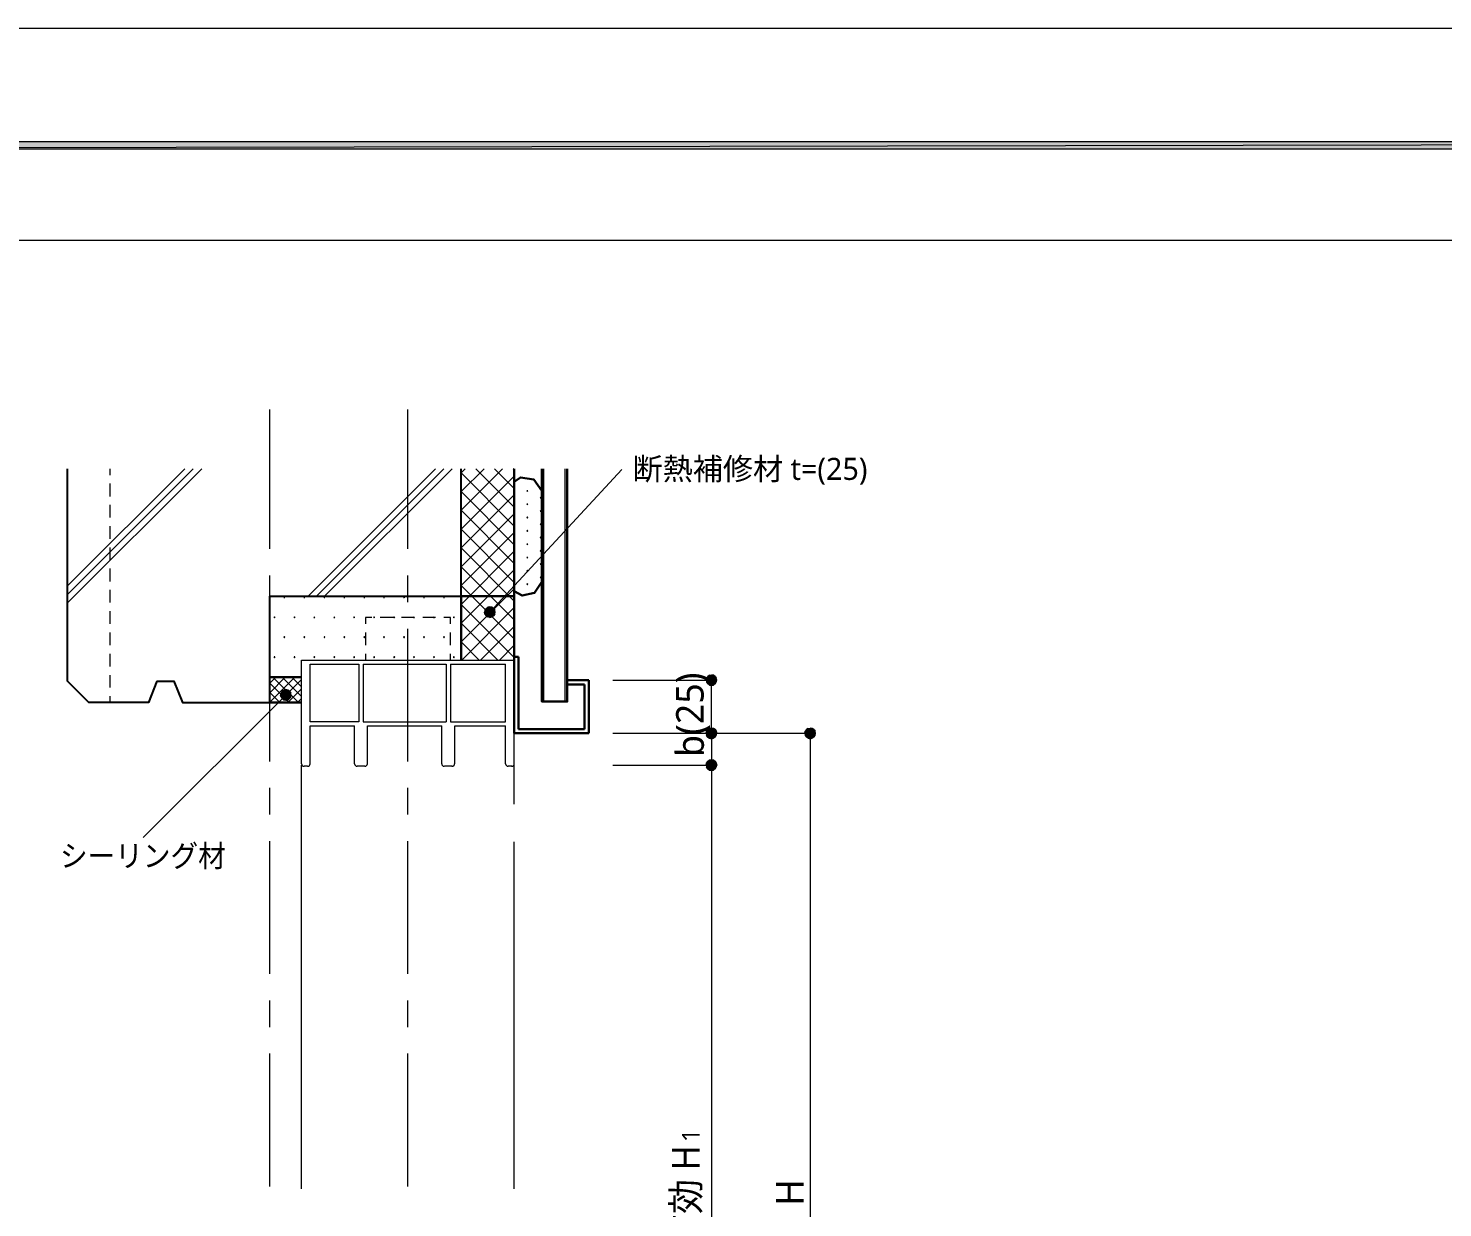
# Model space of a CAD drawing. Header units: millimetres. Extents: x 0 to 420, y 0 to 297.
# Drawn here: x 79.2 to 212.2, y 186 to 297 of the extents above; entities that cross this region are included whole.
import ezdxf
from ezdxf.enums import TextEntityAlignment as Align

# ---------------------------------------------------------------- set-up
doc = ezdxf.new("R2010")
doc.units = ezdxf.units.MM
doc.styles.add('kst32b', font='NotoSansJP-Variable.ttf')

msp = doc.modelspace()

# ---------------------------------------------------------------- hatches: boundary and pattern name
h = msp.add_hatch(color=7)
h.paths.add_polyline_path([(394.17, 285.62), (394.17, 286.32), (26.18, 285.62), (394.17, 285.62)])
h.paths.add_polyline_path([(394.17, 286.32), (26.18, 285.62), (26.18, 286.32), (394.17, 286.32)])
for points in [[(126.15, 253.47), (126.13, 253.45), (126.11, 253.43), (126.13, 253.41), (126.15, 253.39), (126.17, 253.41), (126.2, 253.43), (126.17, 253.45), (126.15, 253.47)], [(127.4, 252.84), (127.38, 252.81), (127.36, 252.79), (127.38, 252.77), (127.4, 252.75), (127.42, 252.77), (127.44, 252.79), (127.42, 252.81), (127.4, 252.84)], [(126.15, 252.22), (126.13, 252.2), (126.11, 252.18), (126.13, 252.16), (126.15, 252.14), (126.17, 252.16), (126.2, 252.18), (126.17, 252.2), (126.15, 252.22)], [(127.4, 251.59), (127.38, 251.57), (127.36, 251.54), (127.38, 251.52), (127.4, 251.5), (127.42, 251.52), (127.44, 251.54), (127.42, 251.57), (127.4, 251.59)], [(126.15, 250.97), (126.13, 250.95), (126.11, 250.93), (126.13, 250.91), (126.15, 250.89), (126.17, 250.91), (126.2, 250.93), (126.17, 250.95), (126.15, 250.97)], [(127.4, 250.34), (127.38, 250.32), (127.36, 250.3), (127.38, 250.27), (127.4, 250.25), (127.42, 250.27), (127.44, 250.3), (127.42, 250.32), (127.4, 250.34)], [(126.15, 249.72), (126.13, 249.7), (126.11, 249.68), (126.13, 249.66), (126.15, 249.64), (126.17, 249.66), (126.2, 249.68), (126.17, 249.7), (126.15, 249.72)], [(127.4, 249.09), (127.38, 249.07), (127.36, 249.05), (127.38, 249.03), (127.4, 249), (127.42, 249.03), (127.44, 249.05), (127.42, 249.07), (127.4, 249.09)], [(126.15, 248.45), (126.13, 248.43), (126.11, 248.41), (126.13, 248.39), (126.15, 248.37), (126.17, 248.39), (126.2, 248.41), (126.17, 248.43), (126.15, 248.45)], [(127.4, 247.84), (127.38, 247.82), (127.36, 247.8), (127.38, 247.78), (127.4, 247.76), (127.42, 247.78), (127.44, 247.8), (127.42, 247.82), (127.4, 247.84)], [(126.15, 247.21), (126.13, 247.18), (126.11, 247.16), (126.13, 247.14), (126.15, 247.12), (126.17, 247.14), (126.2, 247.16), (126.17, 247.18), (126.15, 247.21)], [(127.4, 246.59), (127.38, 246.57), (127.36, 246.55), (127.38, 246.53), (127.4, 246.51), (127.42, 246.53), (127.44, 246.55), (127.42, 246.57), (127.4, 246.59)], [(126.15, 245.96), (126.13, 245.94), (126.11, 245.91), (126.13, 245.89), (126.15, 245.87), (126.17, 245.89), (126.2, 245.91), (126.17, 245.94), (126.15, 245.96)], [(127.4, 245.34), (127.38, 245.32), (127.36, 245.3), (127.38, 245.28), (127.4, 245.26), (127.42, 245.28), (127.44, 245.3), (127.42, 245.32), (127.4, 245.34)], [(103.29, 243.46), (103.27, 243.44), (103.25, 243.42), (103.27, 243.4), (103.29, 243.37), (103.31, 243.4), (103.34, 243.42), (103.31, 243.44), (103.29, 243.46)], [(105.18, 243.46), (105.16, 243.44), (105.13, 243.42), (105.16, 243.4), (105.18, 243.37), (105.2, 243.4), (105.22, 243.42), (105.2, 243.44), (105.18, 243.46)], [(107.06, 243.46), (107.04, 243.44), (107.02, 243.42), (107.04, 243.4), (107.06, 243.37), (107.08, 243.4), (107.1, 243.42), (107.08, 243.44), (107.06, 243.46)], [(108.92, 243.46), (108.9, 243.44), (108.88, 243.42), (108.9, 243.4), (108.92, 243.37), (108.94, 243.4), (108.97, 243.42), (108.94, 243.44), (108.92, 243.46)], [(110.81, 243.46), (110.79, 243.44), (110.77, 243.42), (110.79, 243.4), (110.81, 243.37), (110.83, 243.4), (110.85, 243.42), (110.83, 243.44), (110.81, 243.46)], [(112.67, 243.46), (112.65, 243.44), (112.63, 243.42), (112.65, 243.4), (112.67, 243.37), (112.69, 243.4), (112.71, 243.42), (112.69, 243.44), (112.67, 243.46)], [(114.55, 243.46), (114.53, 243.44), (114.51, 243.42), (114.53, 243.4), (114.55, 243.37), (114.58, 243.4), (114.6, 243.42), (114.58, 243.44), (114.55, 243.46)], [(116.42, 243.46), (116.4, 243.44), (116.37, 243.42), (116.4, 243.4), (116.42, 243.37), (116.44, 243.4), (116.46, 243.42), (116.44, 243.44), (116.42, 243.46)], [(118.3, 243.46), (118.28, 243.44), (118.26, 243.42), (118.28, 243.4), (118.3, 243.37), (118.32, 243.4), (118.34, 243.42), (118.32, 243.44), (118.3, 243.46)], [(126.15, 244.71), (126.13, 244.69), (126.11, 244.67), (126.13, 244.64), (126.15, 244.62), (126.17, 244.64), (126.2, 244.67), (126.17, 244.69), (126.15, 244.71)], [(122.81, 242.49), (122.62, 242.53), (122.62, 242.02), (122.81, 242.49)], [(102.36, 241.58), (102.34, 241.55), (102.32, 241.53), (102.34, 241.51), (102.36, 241.49), (102.38, 241.51), (102.4, 241.53), (102.38, 241.55), (102.36, 241.58)], [(104.25, 241.58), (104.22, 241.55), (104.2, 241.53), (104.22, 241.51), (104.25, 241.49), (104.27, 241.51), (104.29, 241.53), (104.27, 241.55), (104.25, 241.58)], [(106.11, 241.58), (106.09, 241.55), (106.07, 241.53), (106.09, 241.51), (106.11, 241.49), (106.13, 241.51), (106.15, 241.53), (106.13, 241.55), (106.11, 241.58)], [(107.99, 241.58), (107.97, 241.55), (107.95, 241.53), (107.97, 241.51), (107.99, 241.49), (108.01, 241.51), (108.03, 241.53), (108.01, 241.55), (107.99, 241.58)], [(109.86, 241.58), (109.83, 241.55), (109.81, 241.53), (109.83, 241.51), (109.86, 241.49), (109.88, 241.51), (109.9, 241.53), (109.88, 241.55), (109.86, 241.58)], [(111.74, 241.58), (111.72, 241.55), (111.7, 241.53), (111.72, 241.51), (111.74, 241.49), (111.76, 241.51), (111.78, 241.53), (111.76, 241.55), (111.74, 241.58)], [(113.62, 241.58), (113.6, 241.55), (113.58, 241.53), (113.6, 241.51), (113.62, 241.49), (113.64, 241.51), (113.67, 241.53), (113.64, 241.55), (113.62, 241.58)], [(115.49, 241.58), (115.46, 241.55), (115.44, 241.53), (115.46, 241.51), (115.49, 241.49), (115.51, 241.51), (115.53, 241.53), (115.51, 241.55), (115.49, 241.58)], [(117.37, 241.58), (117.35, 241.55), (117.33, 241.53), (117.35, 241.51), (117.37, 241.49), (117.39, 241.51), (117.41, 241.53), (117.39, 241.55), (117.37, 241.58)], [(119.23, 241.58), (119.21, 241.55), (119.19, 241.53), (119.21, 241.51), (119.23, 241.49), (119.25, 241.51), (119.27, 241.53), (119.25, 241.55), (119.23, 241.58)], [(103.29, 239.71), (103.27, 239.69), (103.25, 239.67), (103.27, 239.65), (103.29, 239.63), (103.31, 239.65), (103.34, 239.67), (103.31, 239.69), (103.29, 239.71)], [(105.18, 239.71), (105.16, 239.69), (105.13, 239.67), (105.16, 239.65), (105.18, 239.63), (105.2, 239.65), (105.22, 239.67), (105.2, 239.69), (105.18, 239.71)], [(107.06, 239.71), (107.04, 239.69), (107.02, 239.67), (107.04, 239.65), (107.06, 239.63), (107.08, 239.65), (107.1, 239.67), (107.08, 239.69), (107.06, 239.71)], [(108.92, 239.71), (108.9, 239.69), (108.88, 239.67), (108.9, 239.65), (108.92, 239.63), (108.94, 239.65), (108.97, 239.67), (108.94, 239.69), (108.92, 239.71)], [(110.81, 239.71), (110.79, 239.69), (110.77, 239.67), (110.79, 239.65), (110.81, 239.63), (110.83, 239.65), (110.85, 239.67), (110.83, 239.69), (110.81, 239.71)], [(112.67, 239.71), (112.65, 239.69), (112.63, 239.67), (112.65, 239.65), (112.67, 239.63), (112.69, 239.65), (112.71, 239.67), (112.69, 239.69), (112.67, 239.71)], [(114.55, 239.71), (114.53, 239.69), (114.51, 239.67), (114.53, 239.65), (114.55, 239.63), (114.58, 239.65), (114.6, 239.67), (114.58, 239.69), (114.55, 239.71)], [(116.42, 239.71), (116.4, 239.69), (116.37, 239.67), (116.4, 239.65), (116.42, 239.63), (116.44, 239.65), (116.46, 239.67), (116.44, 239.69), (116.42, 239.71)], [(118.3, 239.71), (118.28, 239.69), (118.26, 239.67), (118.28, 239.65), (118.3, 239.63), (118.32, 239.65), (118.34, 239.67), (118.32, 239.69), (118.3, 239.71)], [(102.36, 237.83), (102.34, 237.81), (102.32, 237.79), (102.34, 237.77), (102.36, 237.74), (102.38, 237.77), (102.4, 237.79), (102.38, 237.81), (102.36, 237.83)], [(104.25, 237.83), (104.22, 237.81), (104.2, 237.79), (104.22, 237.77), (104.25, 237.74), (104.27, 237.77), (104.29, 237.79), (104.27, 237.81), (104.25, 237.83)], [(106.11, 237.83), (106.09, 237.81), (106.07, 237.79), (106.09, 237.77), (106.11, 237.74), (106.13, 237.77), (106.15, 237.79), (106.13, 237.81), (106.11, 237.83)], [(107.99, 237.83), (107.97, 237.81), (107.95, 237.79), (107.97, 237.77), (107.99, 237.74), (108.01, 237.77), (108.03, 237.79), (108.01, 237.81), (107.99, 237.83)], [(109.86, 237.83), (109.83, 237.81), (109.81, 237.79), (109.83, 237.77), (109.86, 237.74), (109.88, 237.77), (109.9, 237.79), (109.88, 237.81), (109.86, 237.83)], [(111.74, 237.83), (111.72, 237.81), (111.7, 237.79), (111.72, 237.77), (111.74, 237.74), (111.76, 237.77), (111.78, 237.79), (111.76, 237.81), (111.74, 237.83)], [(113.62, 237.83), (113.6, 237.81), (113.58, 237.79), (113.6, 237.77), (113.62, 237.74), (113.64, 237.77), (113.67, 237.79), (113.64, 237.81), (113.62, 237.83)], [(115.49, 237.83), (115.46, 237.81), (115.44, 237.79), (115.46, 237.77), (115.49, 237.74), (115.51, 237.77), (115.53, 237.79), (115.51, 237.81), (115.49, 237.83)], [(117.37, 237.83), (117.35, 237.81), (117.33, 237.79), (117.35, 237.77), (117.37, 237.74), (117.39, 237.77), (117.41, 237.79), (117.39, 237.81), (117.37, 237.83)], [(119.23, 237.83), (119.21, 237.81), (119.19, 237.79), (119.21, 237.77), (119.23, 237.74), (119.25, 237.77), (119.27, 237.79), (119.25, 237.81), (119.23, 237.83)], [(143.91, 235.44), (143.95, 235.63), (143.45, 235.63), (143.91, 235.44)], [(103.61, 234.7), (103.42, 234.74), (103.42, 234.23), (103.61, 234.7)], [(143.26, 230.17), (143.45, 230.12), (143.45, 230.63), (143.26, 230.17)], [(143.91, 230.42), (143.95, 230.63), (143.45, 230.63), (143.91, 230.42)], [(153.2, 230.42), (153.25, 230.63), (152.74, 230.63), (153.2, 230.42)], [(143.26, 227.16), (143.45, 227.12), (143.45, 227.63), (143.26, 227.16)], [(143.26, 227.16), (143.45, 227.12), (143.45, 227.63), (143.26, 227.16)], [(143.91, 227.44), (143.95, 227.63), (143.45, 227.63), (143.91, 227.44)]]:
    msp.add_hatch(color=7).paths.add_polyline_path(points)
h = msp.add_hatch(color=7)
h.paths.add_polyline_path([(122.15, 242.21), (122.11, 242.02), (122.62, 242.02), (122.15, 242.21)])
h.paths.add_polyline_path([(122.11, 242.02), (122.62, 242.02), (122.15, 241.83), (122.11, 242.02)])
h.paths.add_polyline_path([(122.62, 242.02), (122.15, 241.83), (122.26, 241.68), (122.62, 242.02)])
h = msp.add_hatch(color=7)
h.paths.add_polyline_path([(122.62, 242.53), (122.43, 242.49), (122.62, 242.02), (122.62, 242.53)])
h.paths.add_polyline_path([(122.43, 242.49), (122.62, 242.02), (122.26, 242.38), (122.43, 242.49)])
h.paths.add_polyline_path([(122.62, 242.02), (122.26, 242.38), (122.15, 242.21), (122.62, 242.02)])
h = msp.add_hatch(color=7)
h.paths.add_polyline_path([(123.11, 242.02), (123.08, 242.21), (122.62, 242.02), (123.11, 242.02)])
h.paths.add_polyline_path([(123.08, 242.21), (122.62, 242.02), (122.96, 242.38), (123.08, 242.21)])
h.paths.add_polyline_path([(122.62, 242.02), (122.96, 242.38), (122.81, 242.49), (122.62, 242.02)])
h = msp.add_hatch(color=7)
h.paths.add_polyline_path([(122.26, 241.68), (122.43, 241.58), (122.62, 242.02), (122.26, 241.68)])
h.paths.add_polyline_path([(122.43, 241.58), (122.62, 242.02), (122.62, 241.53), (122.43, 241.58)])
h.paths.add_polyline_path([(122.62, 242.02), (122.62, 241.53), (122.81, 241.58), (122.62, 242.02)])
h = msp.add_hatch(color=7)
h.paths.add_polyline_path([(122.81, 241.58), (122.96, 241.68), (122.62, 242.02), (122.81, 241.58)])
h.paths.add_polyline_path([(122.96, 241.68), (122.62, 242.02), (123.08, 241.83), (122.96, 241.68)])
h.paths.add_polyline_path([(122.62, 242.02), (123.08, 241.83), (123.11, 242.02), (122.62, 242.02)])
h = msp.add_hatch(color=7)
h.paths.add_polyline_path([(143.11, 235.97), (143, 235.82), (143.45, 235.63), (143.11, 235.97)])
h.paths.add_polyline_path([(143, 235.82), (143.45, 235.63), (142.96, 235.63), (143, 235.82)])
h.paths.add_polyline_path([(143.45, 235.63), (142.96, 235.63), (143, 235.44), (143.45, 235.63)])
h = msp.add_hatch(color=7)
h.paths.add_polyline_path([(143, 235.44), (143.11, 235.27), (143.45, 235.63), (143, 235.44)])
h.paths.add_polyline_path([(143.11, 235.27), (143.45, 235.63), (143.26, 235.16), (143.11, 235.27)])
h.paths.add_polyline_path([(143.45, 235.63), (143.26, 235.16), (143.45, 235.12), (143.45, 235.63)])
h = msp.add_hatch(color=7)
h.paths.add_polyline_path([(143.66, 236.09), (143.45, 236.11), (143.45, 235.63), (143.66, 236.09)])
h.paths.add_polyline_path([(143.45, 236.11), (143.45, 235.63), (143.26, 236.09), (143.45, 236.11)])
h.paths.add_polyline_path([(143.45, 235.63), (143.26, 236.09), (143.11, 235.97), (143.45, 235.63)])
h = msp.add_hatch(color=7)
h.paths.add_polyline_path([(143.95, 235.63), (143.91, 235.82), (143.45, 235.63), (143.95, 235.63)])
h.paths.add_polyline_path([(143.91, 235.82), (143.45, 235.63), (143.81, 235.97), (143.91, 235.82)])
h.paths.add_polyline_path([(143.45, 235.63), (143.81, 235.97), (143.66, 236.09), (143.45, 235.63)])
h = msp.add_hatch(color=7)
h.paths.add_polyline_path([(143.45, 235.12), (143.66, 235.16), (143.45, 235.63), (143.45, 235.12)])
h.paths.add_polyline_path([(143.66, 235.16), (143.45, 235.63), (143.81, 235.27), (143.66, 235.16)])
h.paths.add_polyline_path([(143.45, 235.63), (143.81, 235.27), (143.91, 235.44), (143.45, 235.63)])
h = msp.add_hatch(color=7)
h.paths.add_polyline_path([(102.98, 234.42), (102.93, 234.23), (103.42, 234.23), (102.98, 234.42)])
h.paths.add_polyline_path([(102.93, 234.23), (103.42, 234.23), (102.98, 234.04), (102.93, 234.23)])
h.paths.add_polyline_path([(103.42, 234.23), (102.98, 234.04), (103.08, 233.89), (103.42, 234.23)])
h = msp.add_hatch(color=7)
h.paths.add_polyline_path([(103.42, 234.74), (103.23, 234.7), (103.42, 234.23), (103.42, 234.74)])
h.paths.add_polyline_path([(103.23, 234.7), (103.42, 234.23), (103.08, 234.59), (103.23, 234.7)])
h.paths.add_polyline_path([(103.42, 234.23), (103.08, 234.59), (102.98, 234.42), (103.42, 234.23)])
h = msp.add_hatch(color=7)
h.paths.add_polyline_path([(103.08, 233.89), (103.23, 233.76), (103.42, 234.23), (103.08, 233.89)])
h.paths.add_polyline_path([(103.23, 233.76), (103.42, 234.23), (103.42, 233.74), (103.23, 233.76)])
h.paths.add_polyline_path([(103.42, 234.23), (103.42, 233.74), (103.61, 233.76), (103.42, 234.23)])
h = msp.add_hatch(color=7)
h.paths.add_polyline_path([(103.93, 234.23), (103.89, 234.42), (103.42, 234.23), (103.93, 234.23)])
h.paths.add_polyline_path([(103.89, 234.42), (103.42, 234.23), (103.78, 234.59), (103.89, 234.42)])
h.paths.add_polyline_path([(103.42, 234.23), (103.78, 234.59), (103.61, 234.7), (103.42, 234.23)])
h = msp.add_hatch(color=7)
h.paths.add_polyline_path([(103.61, 233.76), (103.78, 233.89), (103.42, 234.23), (103.61, 233.76)])
h.paths.add_polyline_path([(103.78, 233.89), (103.42, 234.23), (103.89, 234.04), (103.78, 233.89)])
h.paths.add_polyline_path([(103.42, 234.23), (103.89, 234.04), (103.93, 234.23), (103.42, 234.23)])
h = msp.add_hatch(color=7)
h.paths.add_polyline_path([(143.26, 231.08), (143.11, 230.97), (143.45, 230.63), (143.26, 231.08)])
h.paths.add_polyline_path([(143.11, 230.97), (143.45, 230.63), (143, 230.82), (143.11, 230.97)])
h.paths.add_polyline_path([(143.45, 230.63), (143, 230.82), (142.96, 230.63), (143.45, 230.63)])
h = msp.add_hatch(color=7)
h.paths.add_polyline_path([(143.11, 230.97), (143, 230.82), (143.45, 230.63), (143.11, 230.97)])
h.paths.add_polyline_path([(143, 230.82), (143.45, 230.63), (142.96, 230.63), (143, 230.82)])
h.paths.add_polyline_path([(143.45, 230.63), (142.96, 230.63), (143, 230.42), (143.45, 230.63)])
h = msp.add_hatch(color=7)
h.paths.add_polyline_path([(142.96, 230.63), (143, 230.42), (143.45, 230.63), (142.96, 230.63)])
h.paths.add_polyline_path([(143, 230.42), (143.45, 230.63), (143.11, 230.27), (143, 230.42)])
h.paths.add_polyline_path([(143.45, 230.63), (143.11, 230.27), (143.26, 230.17), (143.45, 230.63)])
h = msp.add_hatch(color=7)
h.paths.add_polyline_path([(143, 230.42), (143.11, 230.27), (143.45, 230.63), (143, 230.42)])
h.paths.add_polyline_path([(143.11, 230.27), (143.45, 230.63), (143.26, 230.17), (143.11, 230.27)])
h.paths.add_polyline_path([(143.45, 230.63), (143.26, 230.17), (143.45, 230.12), (143.45, 230.63)])
h = msp.add_hatch(color=7)
h.paths.add_polyline_path([(143.66, 231.08), (143.45, 231.12), (143.45, 230.63), (143.66, 231.08)])
h.paths.add_polyline_path([(143.45, 231.12), (143.45, 230.63), (143.26, 231.08), (143.45, 231.12)])
h.paths.add_polyline_path([(143.45, 230.63), (143.26, 231.08), (143.11, 230.97), (143.45, 230.63)])
h = msp.add_hatch(color=7)
h.paths.add_polyline_path([(143.81, 230.97), (143.66, 231.08), (143.45, 230.63), (143.81, 230.97)])
h.paths.add_polyline_path([(143.66, 231.08), (143.45, 230.63), (143.45, 231.12), (143.66, 231.08)])
h.paths.add_polyline_path([(143.45, 230.63), (143.45, 231.12), (143.26, 231.08), (143.45, 230.63)])
h = msp.add_hatch(color=7)
h.paths.add_polyline_path([(143.95, 230.63), (143.91, 230.82), (143.45, 230.63), (143.95, 230.63)])
h.paths.add_polyline_path([(143.91, 230.82), (143.45, 230.63), (143.81, 230.97), (143.91, 230.82)])
h.paths.add_polyline_path([(143.45, 230.63), (143.81, 230.97), (143.66, 231.08), (143.45, 230.63)])
h = msp.add_hatch(color=7)
h.paths.add_polyline_path([(143.91, 230.42), (143.95, 230.63), (143.45, 230.63), (143.91, 230.42)])
h.paths.add_polyline_path([(143.95, 230.63), (143.45, 230.63), (143.91, 230.82), (143.95, 230.63)])
h.paths.add_polyline_path([(143.45, 230.63), (143.91, 230.82), (143.81, 230.97), (143.45, 230.63)])
h = msp.add_hatch(color=7)
h.paths.add_polyline_path([(143.45, 230.12), (143.66, 230.17), (143.45, 230.63), (143.45, 230.12)])
h.paths.add_polyline_path([(143.66, 230.17), (143.45, 230.63), (143.81, 230.27), (143.66, 230.17)])
h.paths.add_polyline_path([(143.45, 230.63), (143.81, 230.27), (143.91, 230.42), (143.45, 230.63)])
h = msp.add_hatch(color=7)
h.paths.add_polyline_path([(143.45, 230.12), (143.66, 230.17), (143.45, 230.63), (143.45, 230.12)])
h.paths.add_polyline_path([(143.66, 230.17), (143.45, 230.63), (143.81, 230.27), (143.66, 230.17)])
h.paths.add_polyline_path([(143.45, 230.63), (143.81, 230.27), (143.91, 230.42), (143.45, 230.63)])
h = msp.add_hatch(color=7)
h.paths.add_polyline_path([(152.4, 230.97), (152.27, 230.82), (152.74, 230.63), (152.4, 230.97)])
h.paths.add_polyline_path([(152.27, 230.82), (152.74, 230.63), (152.25, 230.63), (152.27, 230.82)])
h.paths.add_polyline_path([(152.74, 230.63), (152.25, 230.63), (152.27, 230.42), (152.74, 230.63)])
h = msp.add_hatch(color=7)
h.paths.add_polyline_path([(152.27, 230.42), (152.4, 230.27), (152.74, 230.63), (152.27, 230.42)])
h.paths.add_polyline_path([(152.4, 230.27), (152.74, 230.63), (152.55, 230.17), (152.4, 230.27)])
h.paths.add_polyline_path([(152.74, 230.63), (152.55, 230.17), (152.74, 230.12), (152.74, 230.63)])
h = msp.add_hatch(color=7)
h.paths.add_polyline_path([(152.93, 231.08), (152.74, 231.12), (152.74, 230.63), (152.93, 231.08)])
h.paths.add_polyline_path([(152.74, 231.12), (152.74, 230.63), (152.55, 231.08), (152.74, 231.12)])
h.paths.add_polyline_path([(152.74, 230.63), (152.55, 231.08), (152.4, 230.97), (152.74, 230.63)])
h = msp.add_hatch(color=7)
h.paths.add_polyline_path([(153.25, 230.63), (153.2, 230.82), (152.74, 230.63), (153.25, 230.63)])
h.paths.add_polyline_path([(153.2, 230.82), (152.74, 230.63), (153.1, 230.97), (153.2, 230.82)])
h.paths.add_polyline_path([(152.74, 230.63), (153.1, 230.97), (152.93, 231.08), (152.74, 230.63)])
h = msp.add_hatch(color=7)
h.paths.add_polyline_path([(152.74, 230.12), (152.93, 230.17), (152.74, 230.63), (152.74, 230.12)])
h.paths.add_polyline_path([(152.93, 230.17), (152.74, 230.63), (153.1, 230.27), (152.93, 230.17)])
h.paths.add_polyline_path([(152.74, 230.63), (153.1, 230.27), (153.2, 230.42), (152.74, 230.63)])
h = msp.add_hatch(color=7)
h.paths.add_polyline_path([(143.26, 228.09), (143.11, 227.97), (143.45, 227.63), (143.26, 228.09)])
h.paths.add_polyline_path([(143.11, 227.97), (143.45, 227.63), (143, 227.82), (143.11, 227.97)])
h.paths.add_polyline_path([(143.45, 227.63), (143, 227.82), (142.96, 227.63), (143.45, 227.63)])
h = msp.add_hatch(color=7)
h.paths.add_polyline_path([(143.26, 228.09), (143.11, 227.97), (143.45, 227.63), (143.26, 228.09)])
h.paths.add_polyline_path([(143.11, 227.97), (143.45, 227.63), (143, 227.82), (143.11, 227.97)])
h.paths.add_polyline_path([(143.45, 227.63), (143, 227.82), (142.96, 227.63), (143.45, 227.63)])
h = msp.add_hatch(color=7)
h.paths.add_polyline_path([(143.11, 227.97), (143, 227.82), (143.45, 227.63), (143.11, 227.97)])
h.paths.add_polyline_path([(143, 227.82), (143.45, 227.63), (142.96, 227.63), (143, 227.82)])
h.paths.add_polyline_path([(143.45, 227.63), (142.96, 227.63), (143, 227.44), (143.45, 227.63)])
h = msp.add_hatch(color=7)
h.paths.add_polyline_path([(142.96, 227.63), (143, 227.44), (143.45, 227.63), (142.96, 227.63)])
h.paths.add_polyline_path([(143, 227.44), (143.45, 227.63), (143.11, 227.27), (143, 227.44)])
h.paths.add_polyline_path([(143.45, 227.63), (143.11, 227.27), (143.26, 227.16), (143.45, 227.63)])
h = msp.add_hatch(color=7)
h.paths.add_polyline_path([(142.96, 227.63), (143, 227.44), (143.45, 227.63), (142.96, 227.63)])
h.paths.add_polyline_path([(143, 227.44), (143.45, 227.63), (143.11, 227.27), (143, 227.44)])
h.paths.add_polyline_path([(143.45, 227.63), (143.11, 227.27), (143.26, 227.16), (143.45, 227.63)])
h = msp.add_hatch(color=7)
h.paths.add_polyline_path([(143, 227.44), (143.11, 227.27), (143.45, 227.63), (143, 227.44)])
h.paths.add_polyline_path([(143.11, 227.27), (143.45, 227.63), (143.26, 227.16), (143.11, 227.27)])
h.paths.add_polyline_path([(143.45, 227.63), (143.26, 227.16), (143.45, 227.12), (143.45, 227.63)])
h = msp.add_hatch(color=7)
h.paths.add_polyline_path([(143.66, 228.09), (143.45, 228.11), (143.45, 227.63), (143.66, 228.09)])
h.paths.add_polyline_path([(143.45, 228.11), (143.45, 227.63), (143.26, 228.09), (143.45, 228.11)])
h.paths.add_polyline_path([(143.45, 227.63), (143.26, 228.09), (143.11, 227.97), (143.45, 227.63)])
h = msp.add_hatch(color=7)
h.paths.add_polyline_path([(143.81, 227.97), (143.66, 228.09), (143.45, 227.63), (143.81, 227.97)])
h.paths.add_polyline_path([(143.66, 228.09), (143.45, 227.63), (143.45, 228.11), (143.66, 228.09)])
h.paths.add_polyline_path([(143.45, 227.63), (143.45, 228.11), (143.26, 228.09), (143.45, 227.63)])
h = msp.add_hatch(color=7)
h.paths.add_polyline_path([(143.81, 227.97), (143.66, 228.09), (143.45, 227.63), (143.81, 227.97)])
h.paths.add_polyline_path([(143.66, 228.09), (143.45, 227.63), (143.45, 228.11), (143.66, 228.09)])
h.paths.add_polyline_path([(143.45, 227.63), (143.45, 228.11), (143.26, 228.09), (143.45, 227.63)])
h = msp.add_hatch(color=7)
h.paths.add_polyline_path([(143.95, 227.63), (143.91, 227.82), (143.45, 227.63), (143.95, 227.63)])
h.paths.add_polyline_path([(143.91, 227.82), (143.45, 227.63), (143.81, 227.97), (143.91, 227.82)])
h.paths.add_polyline_path([(143.45, 227.63), (143.81, 227.97), (143.66, 228.09), (143.45, 227.63)])
h = msp.add_hatch(color=7)
h.paths.add_polyline_path([(143.91, 227.44), (143.95, 227.63), (143.45, 227.63), (143.91, 227.44)])
h.paths.add_polyline_path([(143.95, 227.63), (143.45, 227.63), (143.91, 227.82), (143.95, 227.63)])
h.paths.add_polyline_path([(143.45, 227.63), (143.91, 227.82), (143.81, 227.97), (143.45, 227.63)])
h = msp.add_hatch(color=7)
h.paths.add_polyline_path([(143.91, 227.44), (143.95, 227.63), (143.45, 227.63), (143.91, 227.44)])
h.paths.add_polyline_path([(143.95, 227.63), (143.45, 227.63), (143.91, 227.82), (143.95, 227.63)])
h.paths.add_polyline_path([(143.45, 227.63), (143.91, 227.82), (143.81, 227.97), (143.45, 227.63)])
h = msp.add_hatch(color=7)
h.paths.add_polyline_path([(143.45, 227.12), (143.66, 227.16), (143.45, 227.63), (143.45, 227.12)])
h.paths.add_polyline_path([(143.66, 227.16), (143.45, 227.63), (143.81, 227.27), (143.66, 227.16)])
h.paths.add_polyline_path([(143.45, 227.63), (143.81, 227.27), (143.91, 227.44), (143.45, 227.63)])
h = msp.add_hatch(color=7)
h.paths.add_polyline_path([(143.45, 227.12), (143.66, 227.16), (143.45, 227.63), (143.45, 227.12)])
h.paths.add_polyline_path([(143.66, 227.16), (143.45, 227.63), (143.81, 227.27), (143.66, 227.16)])
h.paths.add_polyline_path([(143.45, 227.63), (143.81, 227.27), (143.91, 227.44), (143.45, 227.63)])
h = msp.add_hatch(color=7)
h.paths.add_polyline_path([(143.45, 227.12), (143.66, 227.16), (143.45, 227.63), (143.45, 227.12)])
h.paths.add_polyline_path([(143.66, 227.16), (143.45, 227.63), (143.81, 227.27), (143.66, 227.16)])
h.paths.add_polyline_path([(143.45, 227.63), (143.81, 227.27), (143.91, 227.44), (143.45, 227.63)])

# ---------------------------------------------------------------- linework, layer by layer
at = {"lineweight": 13}
msp.add_lwpolyline([(0.19, 0), (0.19, 296.97), (420.16, 296.97), (420.16, 0)], close=True, dxfattribs=at)
at = {"lineweight": 0}
for points in [[(394.17, 285.62), (394.17, 286.32), (26.18, 285.62)], [(394.17, 286.32), (26.18, 285.62), (26.18, 286.32)], [(126.15, 253.47), (126.13, 253.45), (126.11, 253.43), (126.13, 253.41), (126.15, 253.39), (126.17, 253.41), (126.2, 253.43), (126.17, 253.45)], [(127.4, 252.84), (127.38, 252.81), (127.36, 252.79), (127.38, 252.77), (127.4, 252.75), (127.42, 252.77), (127.44, 252.79), (127.42, 252.81)], [(126.15, 252.22), (126.13, 252.2), (126.11, 252.18), (126.13, 252.16), (126.15, 252.14), (126.17, 252.16), (126.2, 252.18), (126.17, 252.2)], [(127.4, 251.59), (127.38, 251.57), (127.36, 251.54), (127.38, 251.52), (127.4, 251.5), (127.42, 251.52), (127.44, 251.54), (127.42, 251.57)], [(126.15, 250.97), (126.13, 250.95), (126.11, 250.93), (126.13, 250.91), (126.15, 250.89), (126.17, 250.91), (126.2, 250.93), (126.17, 250.95)], [(127.4, 250.34), (127.38, 250.32), (127.36, 250.3), (127.38, 250.27), (127.4, 250.25), (127.42, 250.27), (127.44, 250.3), (127.42, 250.32)], [(126.15, 249.72), (126.13, 249.7), (126.11, 249.68), (126.13, 249.66), (126.15, 249.64), (126.17, 249.66), (126.2, 249.68), (126.17, 249.7)], [(127.4, 249.09), (127.38, 249.07), (127.36, 249.05), (127.38, 249.03), (127.4, 249), (127.42, 249.03), (127.44, 249.05), (127.42, 249.07)], [(126.15, 248.45), (126.13, 248.43), (126.11, 248.41), (126.13, 248.39), (126.15, 248.37), (126.17, 248.39), (126.2, 248.41), (126.17, 248.43)], [(127.4, 247.84), (127.38, 247.82), (127.36, 247.8), (127.38, 247.78), (127.4, 247.76), (127.42, 247.78), (127.44, 247.8), (127.42, 247.82)], [(126.15, 247.21), (126.13, 247.18), (126.11, 247.16), (126.13, 247.14), (126.15, 247.12), (126.17, 247.14), (126.2, 247.16), (126.17, 247.18)], [(127.4, 246.59), (127.38, 246.57), (127.36, 246.55), (127.38, 246.53), (127.4, 246.51), (127.42, 246.53), (127.44, 246.55), (127.42, 246.57)], [(126.15, 245.96), (126.13, 245.94), (126.11, 245.91), (126.13, 245.89), (126.15, 245.87), (126.17, 245.89), (126.2, 245.91), (126.17, 245.94)], [(127.4, 245.34), (127.38, 245.32), (127.36, 245.3), (127.38, 245.28), (127.4, 245.26), (127.42, 245.28), (127.44, 245.3), (127.42, 245.32)], [(103.29, 243.46), (103.27, 243.44), (103.25, 243.42), (103.27, 243.4), (103.29, 243.37), (103.31, 243.4), (103.34, 243.42), (103.31, 243.44)], [(105.18, 243.46), (105.16, 243.44), (105.13, 243.42), (105.16, 243.4), (105.18, 243.37), (105.2, 243.4), (105.22, 243.42), (105.2, 243.44)], [(107.06, 243.46), (107.04, 243.44), (107.02, 243.42), (107.04, 243.4), (107.06, 243.37), (107.08, 243.4), (107.1, 243.42), (107.08, 243.44)], [(108.92, 243.46), (108.9, 243.44), (108.88, 243.42), (108.9, 243.4), (108.92, 243.37), (108.94, 243.4), (108.97, 243.42), (108.94, 243.44)], [(110.81, 243.46), (110.79, 243.44), (110.77, 243.42), (110.79, 243.4), (110.81, 243.37), (110.83, 243.4), (110.85, 243.42), (110.83, 243.44)], [(112.67, 243.46), (112.65, 243.44), (112.63, 243.42), (112.65, 243.4), (112.67, 243.37), (112.69, 243.4), (112.71, 243.42), (112.69, 243.44)], [(114.55, 243.46), (114.53, 243.44), (114.51, 243.42), (114.53, 243.4), (114.55, 243.37), (114.58, 243.4), (114.6, 243.42), (114.58, 243.44)], [(116.42, 243.46), (116.4, 243.44), (116.37, 243.42), (116.4, 243.4), (116.42, 243.37), (116.44, 243.4), (116.46, 243.42), (116.44, 243.44)], [(118.3, 243.46), (118.28, 243.44), (118.26, 243.42), (118.28, 243.4), (118.3, 243.37), (118.32, 243.4), (118.34, 243.42), (118.32, 243.44)], [(126.15, 244.71), (126.13, 244.69), (126.11, 244.67), (126.13, 244.64), (126.15, 244.62), (126.17, 244.64), (126.2, 244.67), (126.17, 244.69)], [(122.15, 242.21), (122.11, 242.02), (122.62, 242.02)], [(122.62, 242.02), (122.26, 242.38), (122.15, 242.21)], [(122.43, 242.49), (122.62, 242.02), (122.26, 242.38)], [(122.62, 242.53), (122.43, 242.49), (122.62, 242.02)], [(122.81, 242.49), (122.62, 242.53), (122.62, 242.02)], [(122.62, 242.02), (122.96, 242.38), (122.81, 242.49)], [(123.08, 242.21), (122.62, 242.02), (122.96, 242.38)], [(123.11, 242.02), (123.08, 242.21), (122.62, 242.02)], [(102.36, 241.58), (102.34, 241.55), (102.32, 241.53), (102.34, 241.51), (102.36, 241.49), (102.38, 241.51), (102.4, 241.53), (102.38, 241.55)], [(104.25, 241.58), (104.22, 241.55), (104.2, 241.53), (104.22, 241.51), (104.25, 241.49), (104.27, 241.51), (104.29, 241.53), (104.27, 241.55)], [(106.11, 241.58), (106.09, 241.55), (106.07, 241.53), (106.09, 241.51), (106.11, 241.49), (106.13, 241.51), (106.15, 241.53), (106.13, 241.55)], [(107.99, 241.58), (107.97, 241.55), (107.95, 241.53), (107.97, 241.51), (107.99, 241.49), (108.01, 241.51), (108.03, 241.53), (108.01, 241.55)], [(109.86, 241.58), (109.83, 241.55), (109.81, 241.53), (109.83, 241.51), (109.86, 241.49), (109.88, 241.51), (109.9, 241.53), (109.88, 241.55)], [(111.74, 241.58), (111.72, 241.55), (111.7, 241.53), (111.72, 241.51), (111.74, 241.49), (111.76, 241.51), (111.78, 241.53), (111.76, 241.55)], [(113.62, 241.58), (113.6, 241.55), (113.58, 241.53), (113.6, 241.51), (113.62, 241.49), (113.64, 241.51), (113.67, 241.53), (113.64, 241.55)], [(115.49, 241.58), (115.46, 241.55), (115.44, 241.53), (115.46, 241.51), (115.49, 241.49), (115.51, 241.51), (115.53, 241.53), (115.51, 241.55)], [(117.37, 241.58), (117.35, 241.55), (117.33, 241.53), (117.35, 241.51), (117.37, 241.49), (117.39, 241.51), (117.41, 241.53), (117.39, 241.55)], [(119.23, 241.58), (119.21, 241.55), (119.19, 241.53), (119.21, 241.51), (119.23, 241.49), (119.25, 241.51), (119.27, 241.53), (119.25, 241.55)], [(122.11, 242.02), (122.62, 242.02), (122.15, 241.83)], [(122.62, 242.02), (122.15, 241.83), (122.26, 241.68)], [(122.26, 241.68), (122.43, 241.58), (122.62, 242.02)], [(122.43, 241.58), (122.62, 242.02), (122.62, 241.53)], [(122.62, 242.02), (122.62, 241.53), (122.81, 241.58)], [(122.81, 241.58), (122.96, 241.68), (122.62, 242.02)], [(122.96, 241.68), (122.62, 242.02), (123.08, 241.83)], [(122.62, 242.02), (123.08, 241.83), (123.11, 242.02)], [(103.29, 239.71), (103.27, 239.69), (103.25, 239.67), (103.27, 239.65), (103.29, 239.63), (103.31, 239.65), (103.34, 239.67), (103.31, 239.69)], [(105.18, 239.71), (105.16, 239.69), (105.13, 239.67), (105.16, 239.65), (105.18, 239.63), (105.2, 239.65), (105.22, 239.67), (105.2, 239.69)], [(107.06, 239.71), (107.04, 239.69), (107.02, 239.67), (107.04, 239.65), (107.06, 239.63), (107.08, 239.65), (107.1, 239.67), (107.08, 239.69)], [(108.92, 239.71), (108.9, 239.69), (108.88, 239.67), (108.9, 239.65), (108.92, 239.63), (108.94, 239.65), (108.97, 239.67), (108.94, 239.69)], [(110.81, 239.71), (110.79, 239.69), (110.77, 239.67), (110.79, 239.65), (110.81, 239.63), (110.83, 239.65), (110.85, 239.67), (110.83, 239.69)], [(112.67, 239.71), (112.65, 239.69), (112.63, 239.67), (112.65, 239.65), (112.67, 239.63), (112.69, 239.65), (112.71, 239.67), (112.69, 239.69)], [(114.55, 239.71), (114.53, 239.69), (114.51, 239.67), (114.53, 239.65), (114.55, 239.63), (114.58, 239.65), (114.6, 239.67), (114.58, 239.69)], [(116.42, 239.71), (116.4, 239.69), (116.37, 239.67), (116.4, 239.65), (116.42, 239.63), (116.44, 239.65), (116.46, 239.67), (116.44, 239.69)], [(118.3, 239.71), (118.28, 239.69), (118.26, 239.67), (118.28, 239.65), (118.3, 239.63), (118.32, 239.65), (118.34, 239.67), (118.32, 239.69)], [(102.36, 237.83), (102.34, 237.81), (102.32, 237.79), (102.34, 237.77), (102.36, 237.74), (102.38, 237.77), (102.4, 237.79), (102.38, 237.81)], [(104.25, 237.83), (104.22, 237.81), (104.2, 237.79), (104.22, 237.77), (104.25, 237.74), (104.27, 237.77), (104.29, 237.79), (104.27, 237.81)], [(106.11, 237.83), (106.09, 237.81), (106.07, 237.79), (106.09, 237.77), (106.11, 237.74), (106.13, 237.77), (106.15, 237.79), (106.13, 237.81)], [(107.99, 237.83), (107.97, 237.81), (107.95, 237.79), (107.97, 237.77), (107.99, 237.74), (108.01, 237.77), (108.03, 237.79), (108.01, 237.81)], [(109.86, 237.83), (109.83, 237.81), (109.81, 237.79), (109.83, 237.77), (109.86, 237.74), (109.88, 237.77), (109.9, 237.79), (109.88, 237.81)], [(111.74, 237.83), (111.72, 237.81), (111.7, 237.79), (111.72, 237.77), (111.74, 237.74), (111.76, 237.77), (111.78, 237.79), (111.76, 237.81)], [(113.62, 237.83), (113.6, 237.81), (113.58, 237.79), (113.6, 237.77), (113.62, 237.74), (113.64, 237.77), (113.67, 237.79), (113.64, 237.81)], [(115.49, 237.83), (115.46, 237.81), (115.44, 237.79), (115.46, 237.77), (115.49, 237.74), (115.51, 237.77), (115.53, 237.79), (115.51, 237.81)], [(117.37, 237.83), (117.35, 237.81), (117.33, 237.79), (117.35, 237.77), (117.37, 237.74), (117.39, 237.77), (117.41, 237.79), (117.39, 237.81)], [(119.23, 237.83), (119.21, 237.81), (119.19, 237.79), (119.21, 237.77), (119.23, 237.74), (119.25, 237.77), (119.27, 237.79), (119.25, 237.81)], [(143, 235.82), (143.45, 235.63), (142.96, 235.63)], [(143.45, 235.63), (142.96, 235.63), (143, 235.44)], [(143.11, 235.97), (143, 235.82), (143.45, 235.63)], [(143, 235.44), (143.11, 235.27), (143.45, 235.63)], [(143.45, 235.63), (143.26, 236.09), (143.11, 235.97)], [(143.11, 235.27), (143.45, 235.63), (143.26, 235.16)], [(143.45, 236.11), (143.45, 235.63), (143.26, 236.09)], [(143.45, 235.63), (143.26, 235.16), (143.45, 235.12)], [(143.66, 236.09), (143.45, 236.11), (143.45, 235.63)], [(143.45, 235.63), (143.81, 235.97), (143.66, 236.09)], [(143.91, 235.82), (143.45, 235.63), (143.81, 235.97)], [(143.95, 235.63), (143.91, 235.82), (143.45, 235.63)], [(143.45, 235.12), (143.66, 235.16), (143.45, 235.63)], [(143.66, 235.16), (143.45, 235.63), (143.81, 235.27)], [(143.45, 235.63), (143.81, 235.27), (143.91, 235.44)], [(143.91, 235.44), (143.95, 235.63), (143.45, 235.63)], [(102.98, 234.42), (102.93, 234.23), (103.42, 234.23)], [(102.93, 234.23), (103.42, 234.23), (102.98, 234.04)], [(103.42, 234.23), (103.08, 234.59), (102.98, 234.42)], [(103.42, 234.23), (102.98, 234.04), (103.08, 233.89)], [(103.23, 234.7), (103.42, 234.23), (103.08, 234.59)], [(103.08, 233.89), (103.23, 233.76), (103.42, 234.23)], [(103.42, 234.74), (103.23, 234.7), (103.42, 234.23)], [(103.23, 233.76), (103.42, 234.23), (103.42, 233.74)], [(103.61, 234.7), (103.42, 234.74), (103.42, 234.23)], [(103.42, 234.23), (103.78, 234.59), (103.61, 234.7)], [(103.89, 234.42), (103.42, 234.23), (103.78, 234.59)], [(103.93, 234.23), (103.89, 234.42), (103.42, 234.23)], [(103.42, 234.23), (103.42, 233.74), (103.61, 233.76)], [(103.61, 233.76), (103.78, 233.89), (103.42, 234.23)], [(103.78, 233.89), (103.42, 234.23), (103.89, 234.04)], [(103.42, 234.23), (103.89, 234.04), (103.93, 234.23)], [(143.45, 230.63), (143, 230.82), (142.96, 230.63)], [(143, 230.82), (143.45, 230.63), (142.96, 230.63)], [(142.96, 230.63), (143, 230.42), (143.45, 230.63)], [(143.45, 230.63), (142.96, 230.63), (143, 230.42)], [(143.11, 230.97), (143.45, 230.63), (143, 230.82)], [(143.11, 230.97), (143, 230.82), (143.45, 230.63)], [(143, 230.42), (143.45, 230.63), (143.11, 230.27)], [(143, 230.42), (143.11, 230.27), (143.45, 230.63)], [(143.26, 231.08), (143.11, 230.97), (143.45, 230.63)], [(143.45, 230.63), (143.26, 231.08), (143.11, 230.97)], [(143.45, 230.63), (143.11, 230.27), (143.26, 230.17)], [(143.11, 230.27), (143.45, 230.63), (143.26, 230.17)], [(143.45, 230.63), (143.45, 231.12), (143.26, 231.08)], [(143.45, 231.12), (143.45, 230.63), (143.26, 231.08)], [(143.26, 230.17), (143.45, 230.12), (143.45, 230.63)], [(143.45, 230.63), (143.26, 230.17), (143.45, 230.12)], [(143.66, 231.08), (143.45, 230.63), (143.45, 231.12)], [(143.66, 231.08), (143.45, 231.12), (143.45, 230.63)], [(143.81, 230.97), (143.66, 231.08), (143.45, 230.63)], [(143.45, 230.63), (143.81, 230.97), (143.66, 231.08)], [(143.45, 230.63), (143.91, 230.82), (143.81, 230.97)], [(143.91, 230.82), (143.45, 230.63), (143.81, 230.97)], [(143.95, 230.63), (143.45, 230.63), (143.91, 230.82)], [(143.95, 230.63), (143.91, 230.82), (143.45, 230.63)], [(143.45, 230.12), (143.66, 230.17), (143.45, 230.63)], [(143.66, 230.17), (143.45, 230.63), (143.81, 230.27)], [(143.45, 230.63), (143.81, 230.27), (143.91, 230.42)], [(143.91, 230.42), (143.95, 230.63), (143.45, 230.63)], [(143.45, 230.12), (143.66, 230.17), (143.45, 230.63)], [(143.66, 230.17), (143.45, 230.63), (143.81, 230.27)], [(143.45, 230.63), (143.81, 230.27), (143.91, 230.42)], [(143.91, 230.42), (143.95, 230.63), (143.45, 230.63)], [(152.27, 230.82), (152.74, 230.63), (152.25, 230.63)], [(152.74, 230.63), (152.25, 230.63), (152.27, 230.42)], [(152.4, 230.97), (152.27, 230.82), (152.74, 230.63)], [(152.27, 230.42), (152.4, 230.27), (152.74, 230.63)], [(152.74, 230.63), (152.55, 231.08), (152.4, 230.97)], [(152.4, 230.27), (152.74, 230.63), (152.55, 230.17)], [(152.74, 231.12), (152.74, 230.63), (152.55, 231.08)], [(152.74, 230.63), (152.55, 230.17), (152.74, 230.12)], [(152.93, 231.08), (152.74, 231.12), (152.74, 230.63)], [(152.74, 230.63), (153.1, 230.97), (152.93, 231.08)], [(153.2, 230.82), (152.74, 230.63), (153.1, 230.97)], [(153.25, 230.63), (153.2, 230.82), (152.74, 230.63)], [(152.74, 230.12), (152.93, 230.17), (152.74, 230.63)], [(152.93, 230.17), (152.74, 230.63), (153.1, 230.27)], [(152.74, 230.63), (153.1, 230.27), (153.2, 230.42)], [(153.2, 230.42), (153.25, 230.63), (152.74, 230.63)], [(143.45, 227.63), (143, 227.82), (142.96, 227.63)], [(143.45, 227.63), (143, 227.82), (142.96, 227.63)], [(143, 227.82), (143.45, 227.63), (142.96, 227.63)], [(142.96, 227.63), (143, 227.44), (143.45, 227.63)], [(142.96, 227.63), (143, 227.44), (143.45, 227.63)], [(143.45, 227.63), (142.96, 227.63), (143, 227.44)], [(143.11, 227.97), (143.45, 227.63), (143, 227.82)], [(143.11, 227.97), (143.45, 227.63), (143, 227.82)], [(143.11, 227.97), (143, 227.82), (143.45, 227.63)], [(143, 227.44), (143.45, 227.63), (143.11, 227.27)], [(143, 227.44), (143.45, 227.63), (143.11, 227.27)], [(143, 227.44), (143.11, 227.27), (143.45, 227.63)], [(143.26, 228.09), (143.11, 227.97), (143.45, 227.63)], [(143.26, 228.09), (143.11, 227.97), (143.45, 227.63)], [(143.45, 227.63), (143.26, 228.09), (143.11, 227.97)], [(143.45, 227.63), (143.11, 227.27), (143.26, 227.16)], [(143.45, 227.63), (143.11, 227.27), (143.26, 227.16)], [(143.11, 227.27), (143.45, 227.63), (143.26, 227.16)], [(143.45, 227.63), (143.45, 228.11), (143.26, 228.09)], [(143.45, 227.63), (143.45, 228.11), (143.26, 228.09)], [(143.45, 228.11), (143.45, 227.63), (143.26, 228.09)], [(143.26, 227.16), (143.45, 227.12), (143.45, 227.63)], [(143.26, 227.16), (143.45, 227.12), (143.45, 227.63)], [(143.45, 227.63), (143.26, 227.16), (143.45, 227.12)], [(143.66, 228.09), (143.45, 227.63), (143.45, 228.11)], [(143.66, 228.09), (143.45, 227.63), (143.45, 228.11)], [(143.66, 228.09), (143.45, 228.11), (143.45, 227.63)], [(143.81, 227.97), (143.66, 228.09), (143.45, 227.63)], [(143.81, 227.97), (143.66, 228.09), (143.45, 227.63)], [(143.45, 227.63), (143.81, 227.97), (143.66, 228.09)], [(143.45, 227.63), (143.91, 227.82), (143.81, 227.97)], [(143.45, 227.63), (143.91, 227.82), (143.81, 227.97)], [(143.91, 227.82), (143.45, 227.63), (143.81, 227.97)], [(143.95, 227.63), (143.45, 227.63), (143.91, 227.82)], [(143.95, 227.63), (143.45, 227.63), (143.91, 227.82)], [(143.95, 227.63), (143.91, 227.82), (143.45, 227.63)], [(143.45, 227.12), (143.66, 227.16), (143.45, 227.63)], [(143.66, 227.16), (143.45, 227.63), (143.81, 227.27)], [(143.45, 227.63), (143.81, 227.27), (143.91, 227.44)], [(143.91, 227.44), (143.95, 227.63), (143.45, 227.63)], [(143.45, 227.12), (143.66, 227.16), (143.45, 227.63)], [(143.66, 227.16), (143.45, 227.63), (143.81, 227.27)], [(143.45, 227.63), (143.81, 227.27), (143.91, 227.44)], [(143.91, 227.44), (143.95, 227.63), (143.45, 227.63)], [(143.45, 227.12), (143.66, 227.16), (143.45, 227.63)], [(143.66, 227.16), (143.45, 227.63), (143.81, 227.27)], [(143.45, 227.63), (143.81, 227.27), (143.91, 227.44)], [(143.91, 227.44), (143.95, 227.63), (143.45, 227.63)]]:
    msp.add_lwpolyline(points, close=True, dxfattribs=at)
at = {"lineweight": 13}
for points in [[(394.17, 276.99), (26.18, 276.99)], [(101.92, 247.99), (101.92, 261.09)], [(114.91, 247.99), (114.91, 261.09)], [(82.91, 242.91), (95.53, 255.52)], [(82.91, 244.5), (93.94, 255.52)], [(82.91, 243.69), (94.72, 255.52)], [(86.91, 254.93), (86.91, 255.52)], [(105.52, 243.52), (117.52, 255.52)], [(106.3, 243.52), (118.3, 255.52)], [(107.08, 243.52), (119.08, 255.52)], [(119.91, 255.14), (120.29, 255.52)], [(119.91, 253.37), (122.07, 255.52)], [(119.91, 251.61), (123.82, 255.52)], [(124.9, 251.9), (121.29, 255.52)], [(122.62, 242.02), (135.04, 255.46)], [(124.9, 253.66), (123.06, 255.52)], [(124.9, 255.44), (124.82, 255.52)], [(127.7, 233.62), (127.7, 255.52)], [(129.71, 233.62), (129.71, 255.52)], [(86.91, 252.92), (86.91, 254.13)], [(124.9, 250.13), (119.91, 255.14)], [(119.91, 249.83), (124.9, 254.83)], [(124.9, 248.37), (119.91, 253.37)], [(119.91, 248.07), (124.9, 253.07)], [(86.91, 250.93), (86.91, 252.12)], [(124.9, 246.59), (119.91, 251.61)], [(86.91, 248.92), (86.91, 250.13)], [(119.91, 246.3), (124.9, 251.29)], [(124.9, 244.83), (119.91, 249.83)], [(119.91, 244.52), (124.9, 249.53)], [(86.91, 246.93), (86.91, 248.12)], [(124.9, 243.06), (119.91, 248.07)], [(119.91, 242.76), (124.9, 247.76)], [(86.91, 244.92), (86.91, 246.13)], [(124.9, 241.3), (119.91, 246.3)], [(101.92, 242.97), (101.92, 245.49)], [(114.91, 242.97), (114.91, 245.49)], [(119.91, 240.98), (124.9, 246)], [(86.91, 242.93), (86.91, 244.12)], [(124.9, 239.52), (119.91, 244.52)], [(119.91, 239.23), (124.9, 244.22)], [(86.91, 240.92), (86.91, 242.13)], [(124.9, 237.77), (119.91, 242.76)], [(119.97, 237.51), (124.9, 242.46)], [(111.51, 241.51), (110.91, 241.51), (110.91, 240.92)], [(113.52, 241.51), (112.31, 241.51)], [(115.51, 241.51), (114.3, 241.51)], [(117.52, 241.51), (116.31, 241.51)], [(118.91, 240.92), (118.91, 241.51), (118.3, 241.51)], [(123.38, 237.51), (119.91, 240.98)], [(86.91, 238.93), (86.91, 240.11)], [(101.92, 227.99), (101.92, 240.47)], [(110.91, 240.11), (110.91, 238.93)], [(114.91, 227.99), (114.91, 240.47)], [(118.91, 238.93), (118.91, 240.11)], [(121.73, 237.51), (124.9, 240.69)], [(86.91, 236.92), (86.91, 238.12)], [(110.91, 238.12), (110.91, 237.51), (111.51, 237.51)], [(118.91, 237.51), (118.91, 238.12)], [(121.6, 237.51), (119.91, 239.23)], [(123.51, 237.51), (124.9, 238.93)], [(104.9, 227.75), (104.9, 237.51), (124.9, 237.51)], [(110.3, 231.71), (105.71, 231.71), (105.71, 237.13)], [(105.71, 237.13), (110.3, 237.13)], [(110.3, 237.13), (110.3, 231.71)], [(110.7, 237.13), (118.51, 237.13)], [(110.7, 237.13), (110.7, 231.71)], [(112.31, 237.51), (113.52, 237.51)], [(114.3, 237.51), (115.51, 237.51)], [(116.31, 237.51), (117.52, 237.51)], [(118.3, 237.51), (118.91, 237.51)], [(118.51, 237.13), (118.51, 231.71)], [(118.91, 237.13), (124.1, 237.13)], [(118.91, 237.13), (118.91, 231.71)], [(124.1, 231.71), (124.1, 237.13)], [(124.9, 227.75), (124.9, 237.51)], [(86.91, 234.93), (86.91, 236.11)], [(101.92, 235.33), (102.49, 235.92)], [(101.92, 234.44), (103.38, 235.92)], [(101.92, 233.57), (104.27, 235.92)], [(104.61, 233.53), (102.21, 235.92)], [(102.74, 233.53), (104.9, 235.69)], [(104.9, 234.1), (103.1, 235.92)], [(104.9, 234.99), (103.99, 235.92)], [(104.9, 235.88), (104.86, 235.92)], [(134.18, 235.63), (143.45, 235.63)], [(143.45, 230.63), (143.45, 235.63)], [(86.91, 233.53), (86.91, 234.12)], [(90, 220.81), (103.42, 234.23)], [(103.74, 233.53), (101.92, 235.35)], [(102.85, 233.53), (101.92, 234.46)], [(103.63, 233.53), (104.9, 234.8)], [(101.96, 233.53), (101.92, 233.57)], [(104.52, 233.53), (104.9, 233.91)], [(110.7, 231.71), (118.51, 231.71)], [(118.91, 231.71), (124.1, 231.71)], [(105.71, 227.75), (105.71, 231.33), (109.9, 231.33)], [(109.9, 227.75), (109.9, 231.33)], [(111.1, 231.33), (118.11, 231.33)], [(111.1, 227.75), (111.1, 231.33)], [(118.11, 227.75), (118.11, 231.33)], [(119.32, 231.33), (124.1, 231.33)], [(119.32, 227.75), (119.32, 231.33)], [(124.1, 227.75), (124.1, 231.33)], [(134.18, 230.63), (152.74, 230.63)], [(143.45, 230.63), (143.45, 227.63)], [(152.74, 230.63), (152.74, 134.05)], [(104.9, 227.76), (104.92, 227.67), (104.97, 227.59), (105.05, 227.54), (105.15, 227.52)], [(104.9, 187.75), (104.9, 227.63)], [(105.47, 227.52), (105.16, 227.52)], [(105.46, 227.52), (105.56, 227.54), (105.64, 227.59), (105.69, 227.67), (105.71, 227.76)], [(109.9, 227.76), (109.92, 227.67), (109.97, 227.59), (110.05, 227.54), (110.14, 227.52)], [(110.87, 227.52), (110.15, 227.52)], [(110.86, 227.52), (110.96, 227.54), (111.03, 227.59), (111.08, 227.67), (111.1, 227.76)], [(118.09, 227.76), (118.11, 227.67), (118.16, 227.59), (118.24, 227.54), (118.33, 227.52)], [(119.06, 227.52), (118.34, 227.52)], [(119.05, 227.52), (119.15, 227.54), (119.22, 227.59), (119.28, 227.67), (119.3, 227.76)], [(124.1, 227.76), (124.12, 227.67), (124.17, 227.59), (124.25, 227.54), (124.34, 227.52)], [(124.67, 227.52), (124.35, 227.52)], [(124.66, 227.52), (124.76, 227.54), (124.83, 227.59), (124.89, 227.67), (124.9, 227.76)], [(124.9, 223.96), (124.9, 227.63)], [(134.18, 227.63), (143.45, 227.63)], [(143.45, 227.63), (143.45, 137.05)], [(101.92, 222.99), (101.92, 225.49)], [(114.91, 222.99), (114.91, 225.49)], [(101.92, 207.98), (101.92, 220.47)], [(114.91, 207.98), (114.91, 220.47)], [(124.9, 187.75), (124.9, 220.43)], [(101.92, 202.99), (101.92, 205.49)], [(114.91, 202.99), (114.91, 205.49)], [(101.92, 187.98), (101.92, 200.49)], [(114.91, 187.98), (114.91, 200.49)]]:
    msp.add_lwpolyline(points, dxfattribs=at)
at = {"lineweight": 25}
for points in [[(91.31, 235.52), (90.51, 233.53), (84.9, 233.53), (82.91, 235.52), (82.91, 255.52)], [(119.91, 243.52), (119.91, 255.52)], [(101.92, 243.52), (119.91, 243.52)], [(101.92, 233.53), (101.92, 243.52)], [(91.31, 235.52), (92.9, 235.52), (93.7, 233.53), (101.92, 233.53)]]:
    msp.add_lwpolyline(points, dxfattribs=at)
at = {"lineweight": 30}
for points in [[(124.9, 231.01), (124.9, 255.52)], [(129.9, 255.52), (129.9, 233.62), (127.51, 233.62), (127.51, 255.52)], [(124.9, 254.3), (125.5, 254.7), (126.75, 254.51), (127.51, 253.43)], [(124.9, 243.99), (125.65, 243.59), (126.81, 243.86), (127.51, 244.88)], [(119.91, 243.52), (119.91, 237.51)], [(119.91, 243.52), (124.9, 243.52)], [(124.9, 237.83), (125.31, 237.83)], [(124.9, 237.83), (124.9, 230.63)], [(125.31, 237.83), (125.31, 231.01)], [(101.92, 235.92), (104.9, 235.92)], [(129.9, 235.63), (131.91, 235.63)], [(131.91, 230.63), (131.91, 235.63)], [(129.9, 235.23), (131.51, 235.23)], [(131.51, 231.01), (131.51, 235.23)], [(101.92, 233.53), (104.9, 233.53)], [(124.9, 230.63), (131.91, 230.63)], [(125.31, 231.01), (131.51, 231.01)]]:
    msp.add_lwpolyline(points, dxfattribs=at)

# ---------------------------------------------------------------- texts
at = {"style": 'kst32b'}
for s, height, p, p2 in [('断熱補修材 t=(25)', 2.0791, (136.04, 254.47), (158.13, 254.47)), ('b(25)', 2.599, (142.75, 228.41), (142.71, 236.35)), ('シーリング材', 2.079, (82.19, 218.06), (97.78, 218.06)), ('有効 H', 2.599, (142.35, 182.1), (142.35, 191.84))]:
    msp.add_text(s, height=height, dxfattribs=at).set_placement(p, p2, align=Align.FIT)
for s, height, p in [('1', 1.66, (142.35, 192.17)), ('H', 2.6, (152.12, 186.16))]:
    msp.add_text(s, height=height, rotation=90, dxfattribs=at).set_placement(p)

doc.saveas('drawing.dxf')
